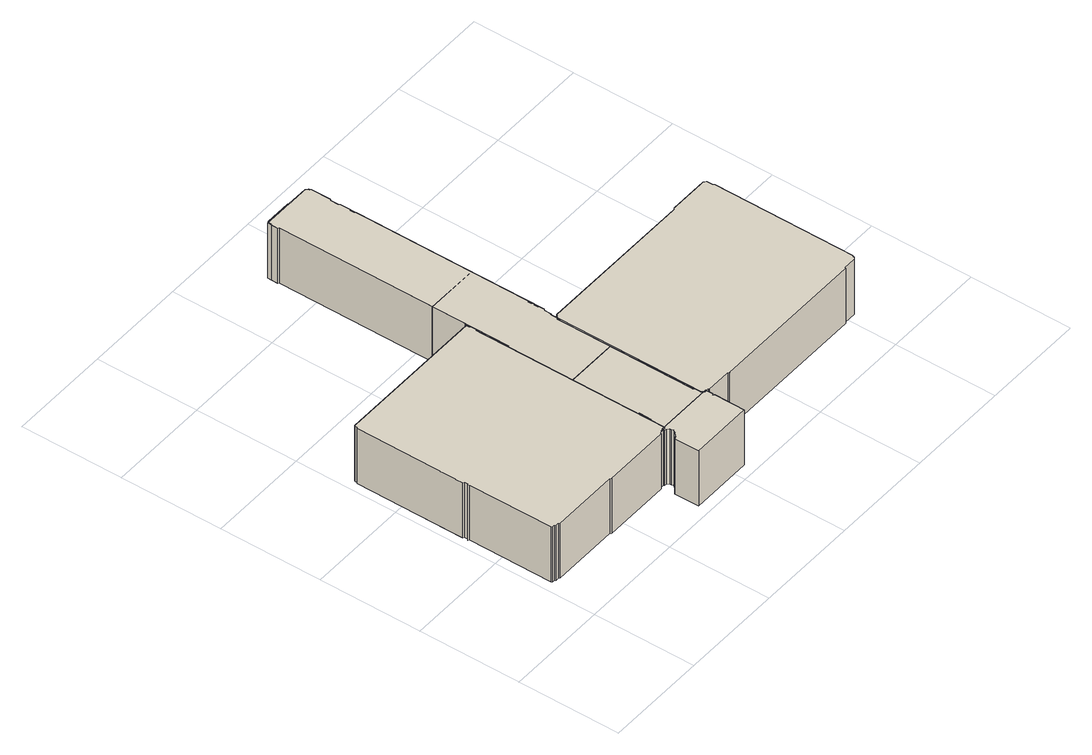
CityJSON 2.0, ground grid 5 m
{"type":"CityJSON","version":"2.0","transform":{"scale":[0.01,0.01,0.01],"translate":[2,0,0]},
"CityObjects":{
"building1":{"type":"Building","geometry":[{"type":"MultiSurface","lod":"2","boundaries":[[[0,1,2,3]],[[1,4,5,2]],[[4,6,7,5]],[[6,8,9,7]],[[8,10,11,9]],[[10,12,13,11]],[[12,14,15,13]],[[14,16,17,15]],[[16,18,19,17]],[[18,20,21,19]],[[20,22,23,21]],[[22,24,25,23]],[[24,26,27,25]],[[26,28,29,27]],[[28,30,31,29]],[[30,32,33,31]],[[32,34,35,33]],[[34,36,37,35]],[[36,38,39,37]],[[38,40,41,39]],[[40,42,43,41]],[[42,44,45,43]],[[44,46,47,45]],[[46,48,49,47]],[[48,50,51,49]],[[50,52,53,51]],[[52,54,55,53]],[[54,0,3,55]],[[2,5,7,9,11,13,15,17,19,21,23,25,27,29,31,33,35,37,39,41,43,45,47,49,51,53,55,3]],[[0,54,52,50,48,46,44,42,40,38,36,34,32,30,28,26,24,22,20,18,16,14,12,10,8,6,4,1]],[[56,57,58,59]],[[57,60,61,58]],[[60,62,63,61]],[[62,64,65,63]],[[64,66,67,65]],[[66,68,69,67]],[[68,70,71,69]],[[70,72,73,71]],[[72,74,75,73]],[[74,76,77,75]],[[76,78,79,77]],[[78,80,81,79]],[[80,82,83,81]],[[82,84,85,83]],[[84,86,87,85]],[[86,88,89,87]],[[88,90,91,89]],[[90,92,93,91]],[[92,94,95,93]],[[94,96,97,95]],[[96,98,99,97]],[[98,100,101,99]],[[100,102,103,101]],[[102,56,59,103]],[[58,61,63,65,67,69,71,73,75,77,79,81,83,85,87,89,91,93,95,97,99,101,103,59]],[[56,102,100,98,96,94,92,90,88,86,84,82,80,78,76,74,72,70,68,66,64,62,60,57]],[[104,105,106,107]],[[105,108,109,106]],[[108,110,111,109]],[[110,112,113,111]],[[112,114,115,113]],[[114,116,117,115]],[[116,118,119,117]],[[118,120,121,119]],[[120,122,123,121]],[[122,124,125,123]],[[124,126,127,125]],[[126,128,129,127]],[[128,130,131,129]],[[130,132,133,131]],[[132,134,135,133]],[[134,136,137,135]],[[136,138,139,137]],[[138,140,141,139]],[[140,142,143,141]],[[142,144,145,143]],[[144,146,147,145]],[[146,148,149,147]],[[148,150,151,149]],[[150,152,153,151]],[[152,154,155,153]],[[154,156,157,155]],[[156,158,159,157]],[[158,160,161,159]],[[160,162,163,161]],[[162,164,165,163]],[[164,166,167,165]],[[166,168,169,167]],[[168,170,171,169]],[[170,172,173,171]],[[172,174,175,173]],[[174,176,177,175]],[[176,178,179,177]],[[178,180,181,179]],[[180,182,183,181]],[[182,184,185,183]],[[184,186,187,185]],[[186,188,189,187]],[[188,190,191,189]],[[190,192,193,191]],[[192,194,195,193]],[[194,196,197,195]],[[196,198,199,197]],[[198,200,201,199]],[[200,202,203,201]],[[202,204,205,203]],[[204,206,207,205]],[[206,104,107,207]],[[106,109,111,113,115,117,119,121,123,125,127,129,131,133,135,137,139,141,143,145,147,149,151,153,155,157,159,161,163,165,167,169,171,173,175,177,179,181,183,185,187,189,191,193,195,197,199,201,203,205,207,107]],[[104,206,204,202,200,198,196,194,192,190,188,186,184,182,180,178,176,174,172,170,168,166,164,162,160,158,156,154,152,150,148,146,144,142,140,138,136,134,132,130,128,126,124,122,120,118,116,114,112,110,108,105]],[[208,209,210,211]],[[209,212,213,210]],[[212,214,215,213]],[[214,216,217,215]],[[216,218,219,217]],[[218,220,221,219]],[[220,146,147,221]],[[148,222,223,149]],[[222,162,163,223]],[[168,224,225,169]],[[224,226,227,225]],[[226,228,229,227]],[[228,230,231,229]],[[230,232,233,231]],[[232,234,235,233]],[[234,236,237,235]],[[236,238,239,237]],[[238,240,241,239]],[[240,242,243,241]],[[242,244,245,243]],[[244,246,247,245]],[[246,186,187,247]],[[188,248,249,189]],[[248,208,211,249]],[[210,213,215,217,219,221,147,149,223,163,165,167,169,225,227,229,231,233,235,237,239,241,243,245,247,187,189,249,211]],[[208,248,188,186,246,244,242,240,238,236,234,232,230,228,226,224,168,166,164,162,222,148,146,220,218,216,214,212,209]],[[250,251,252,253]],[[251,132,133,252]],[[132,254,255,133]],[[254,256,257,255]],[[256,258,259,257]],[[258,260,261,259]],[[260,262,263,261]],[[262,264,265,263]],[[264,266,267,265]],[[266,268,269,267]],[[268,270,271,269]],[[270,272,273,271]],[[272,182,183,273]],[[184,274,275,185]],[[274,276,277,275]],[[276,278,279,277]],[[278,280,281,279]],[[280,282,283,281]],[[282,284,285,283]],[[284,286,287,285]],[[286,288,289,287]],[[288,194,195,289]],[[198,250,253,199]],[[252,133,255,257,259,261,263,265,267,269,271,273,183,185,275,277,279,281,283,285,287,289,195,197,199,253]],[[250,198,196,194,288,286,284,282,280,278,276,274,184,182,272,270,268,266,264,262,260,258,256,254,132,251]]]}]}
},
"vertices":[
[425,235,300],[420,240,300],[420,240,0],[425,235,0],[90,240,300],[90,240,0],[85,245,300],[85,245,0],[70,245,300],[70,245,0],[65,250,300],[65,250,0],[55,250,300],[55,250,0],[50,255,300],[50,255,0],[50,665,300],[50,665,0],[45,670,300],[45,670,0],[50,675,300],[50,675,0],[50,690,300],[50,690,0],[45,695,300],[45,695,0],[45,1225,300],[45,1225,0],[50,1230,300],[50,1230,0],[50,1240,300],[50,1240,0],[55,1245,300],[55,1245,0],[795,1245,300],[795,1245,0],[795,1230,300],[795,1230,0],[800,1225,300],[800,1225,0],[800,1200,300],[800,1200,0],[795,1195,300],[795,1195,0],[795,250,300],[795,250,0],[790,245,300],[790,245,0],[785,245,300],[785,245,0],[780,240,300],[780,240,0],[760,240,300],[760,240,0],[755,235,300],[755,235,0],[1210,235,300],[1205,240,300],[1205,240,0],[1210,235,0],[1085,240,300],[1085,240,0],[1080,245,300],[1080,245,0],[1060,245,300],[1060,245,0],[1055,250,300],[1055,250,0],[1050,250,300],[1050,250,0],[1050,980,300],[1050,980,0],[1055,985,300],[1055,985,0],[1055,990,300],[1055,990,0],[1060,990,300],[1060,990,0],[1065,995,300],[1065,995,0],[1845,995,300],[1845,995,0],[1850,1000,300],[1850,1000,0],[2045,1000,300],[2045,1000,0],[2055,990,300],[2055,990,0],[2055,960,300],[2055,960,0],[2060,955,300],[2060,955,0],[2060,260,300],[2060,260,0],[2055,255,300],[2055,255,0],[2055,250,300],[2055,250,0],[2045,240,300],[2045,240,0],[1985,240,300],[1985,240,0],[1980,235,300],[1980,235,0],[765,55,300],[765,175,300],[765,175,0],[765,55,0],[770,175,300],[770,175,0],[775,180,300],[775,180,0],[780,180,300],[780,180,0],[795,195,300],[795,195,0],[795,200,300],[795,200,0],[805,210,300],[805,210,0],[800,215,300],[800,215,0],[800,225,300],[800,225,0],[790,235,300],[790,235,0],[780,235,300],[780,235,0],[770,245,300],[770,245,0],[780,245,300],[780,245,0],[795,260,300],[795,260,0],[795,315,300],[795,315,0],[800,320,300],[800,320,0],[800,380,300],[800,380,0],[795,385,300],[795,385,0],[795,1035,300],[795,1035,0],[800,1040,300],[800,1040,0],[800,2190,300],[800,2190,0],[795,2195,300],[795,2195,0],[795,2225,300],[795,2225,0],[800,2230,300],[800,2230,0],[800,2245,300],[800,2245,0],[805,2250,300],[805,2250,0],[935,2250,300],[935,2250,0],[940,2245,300],[940,2245,0],[1045,2245,300],[1045,2245,0],[1055,2235,300],[1055,2235,0],[1055,2230,300],[1055,2230,0],[1060,2225,300],[1060,2225,0],[1060,2130,300],[1060,2130,0],[1055,2125,300],[1055,2125,0],[1055,2085,300],[1055,2085,0],[1060,2080,300],[1060,2080,0],[1060,1055,300],[1060,1055,0],[1055,1050,300],[1055,1050,0],[1055,1015,300],[1055,1015,0],[1050,1010,300],[1050,1010,0],[1050,985,300],[1050,985,0],[1045,980,300],[1045,980,0],[1045,295,300],[1045,295,0],[1050,290,300],[1050,290,0],[1050,260,300],[1050,260,0],[1060,250,300],[1060,250,0],[1070,250,300],[1070,250,0],[1070,215,300],[1070,215,0],[1065,210,300],[1065,210,0],[1070,205,300],[1070,205,0],[1070,55,300],[1070,55,0],[795,710,300],[795,1000,300],[795,1000,0],[795,710,0],[800,1005,300],[800,1005,0],[800,1010,300],[800,1010,0],[795,1015,300],[795,1015,0],[795,1030,300],[795,1030,0],[800,1035,300],[800,1035,0],[795,2245,300],[795,2245,0],[1060,2160,300],[1060,2160,0],[1055,2155,300],[1055,2155,0],[1055,2005,300],[1055,2005,0],[1060,2000,300],[1060,2000,0],[1060,1135,300],[1060,1135,0],[1055,1130,300],[1055,1130,0],[1055,1115,300],[1055,1115,0],[1060,1110,300],[1060,1110,0],[1060,1105,300],[1060,1105,0],[1055,1100,300],[1055,1100,0],[1055,1020,300],[1055,1020,0],[1050,1015,300],[1050,1015,0],[1045,710,300],[1045,710,0],[780,250,300],[785,250,300],[785,250,0],[780,250,0],[795,1125,300],[795,1125,0],[800,1130,300],[800,1130,0],[800,1185,300],[800,1185,0],[795,1190,300],[795,1190,0],[795,1250,300],[795,1250,0],[800,1255,300],[800,1255,0],[800,1420,300],[800,1420,0],[1060,1420,300],[1060,1420,0],[1060,1060,300],[1060,1060,0],[1055,1055,300],[1055,1055,0],[1050,970,300],[1050,970,0],[1045,965,300],[1045,965,0],[1045,575,300],[1045,575,0],[1050,570,300],[1050,570,0],[1050,560,300],[1050,560,0],[1045,555,300],[1045,555,0],[1045,540,300],[1045,540,0],[1050,535,300],[1050,535,0]
]}
